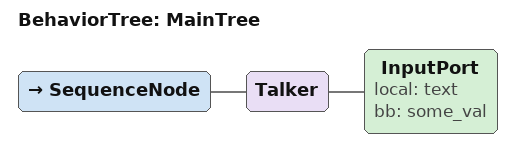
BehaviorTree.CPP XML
<root main_tree="MainTree" BTPY_format="1">
    <BehaviorTree ID="MainTree">
        <SequenceNode>
            <Talker>
                <InputPort local="text" bb="some_val" />
            </Talker>
        </SequenceNode>
    </BehaviorTree>
</root>
